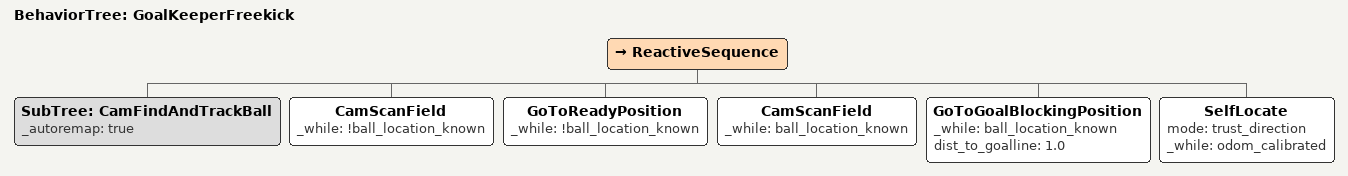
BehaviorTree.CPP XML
<root BTCPP_format="4" >
   <include path="./subtree_cam_find_and_track_ball.xml" />
   <include path="./subtree_find_ball.xml" />
   <include path="./subtree_locate.xml" />
   <BehaviorTree ID="GoalKeeperFreekick">
      <ReactiveSequence >
         <SubTree ID="CamFindAndTrackBall" _autoremap="true" />
         <CamScanField _while="!ball_location_known" />
         <GoToReadyPosition _while="!ball_location_known" />
         <CamScanField _while="ball_location_known" />
         <GoToGoalBlockingPosition _while="ball_location_known" dist_to_goalline="1.0" />
         <SelfLocate mode="trust_direction" _while="odom_calibrated" />
      </ReactiveSequence>
   </BehaviorTree>
</root>
